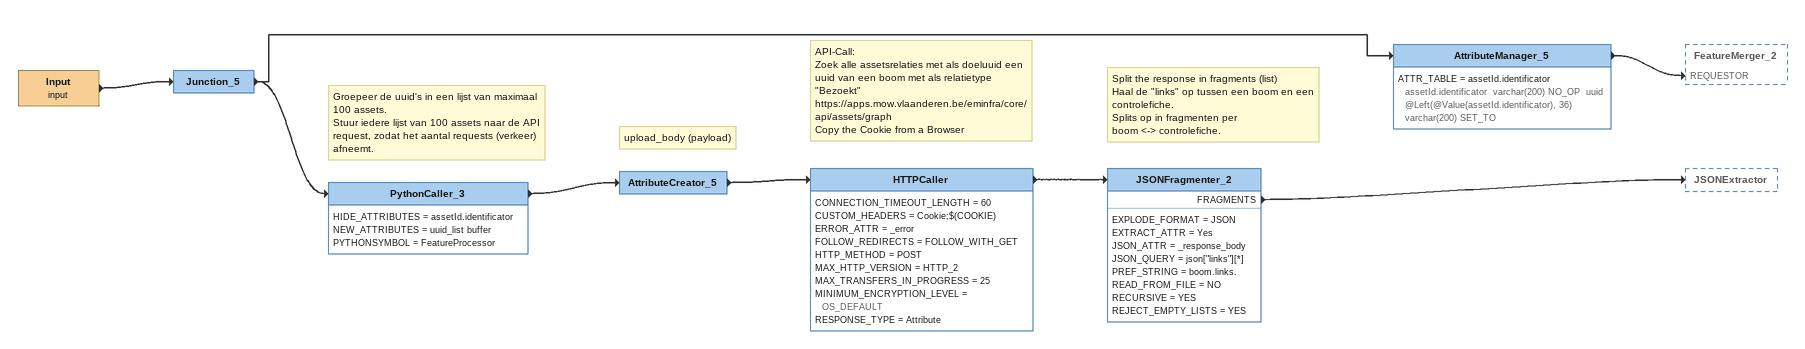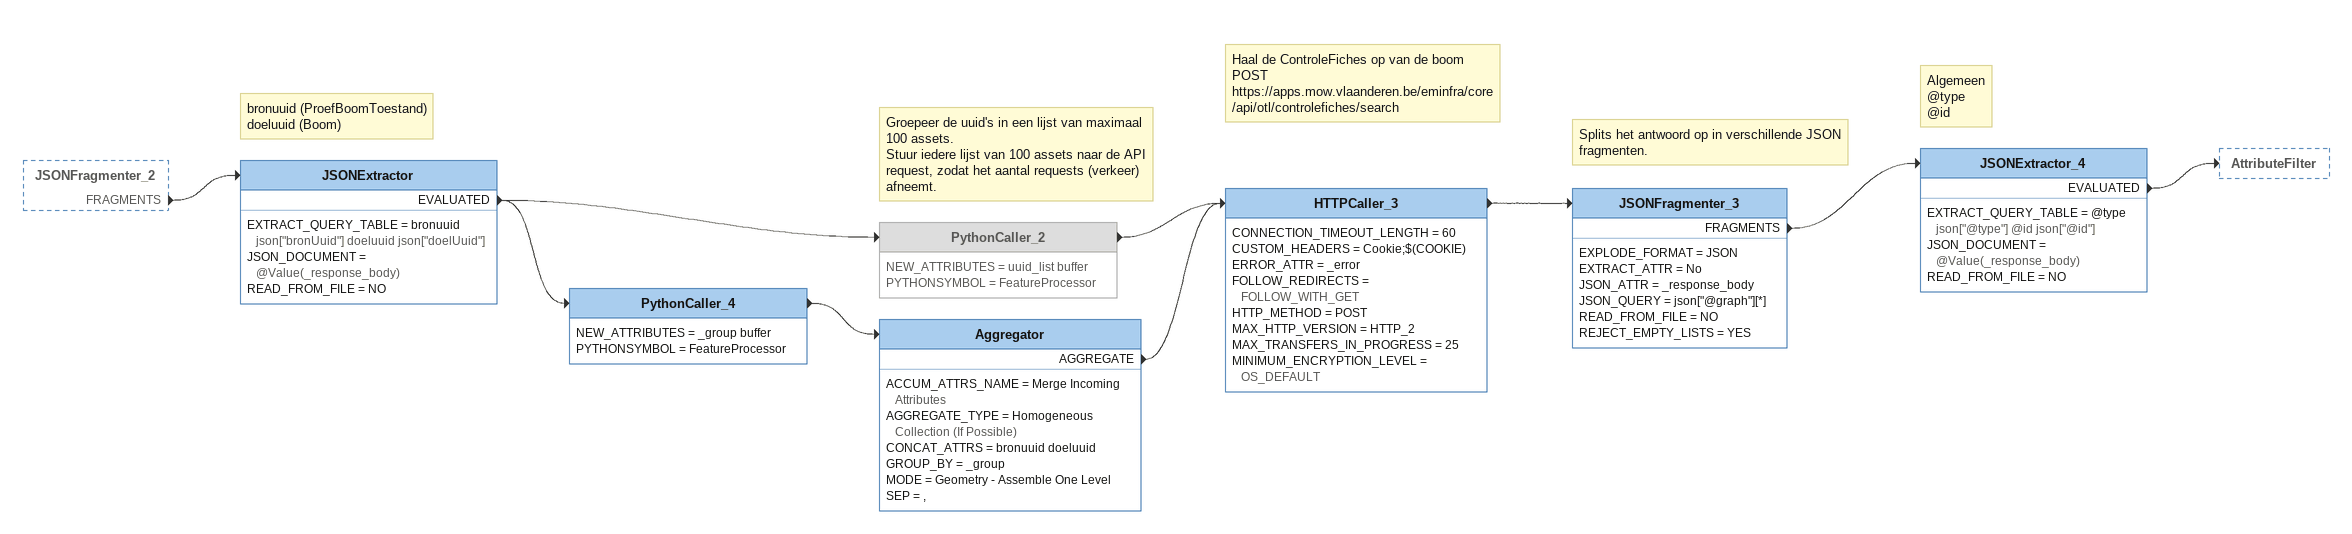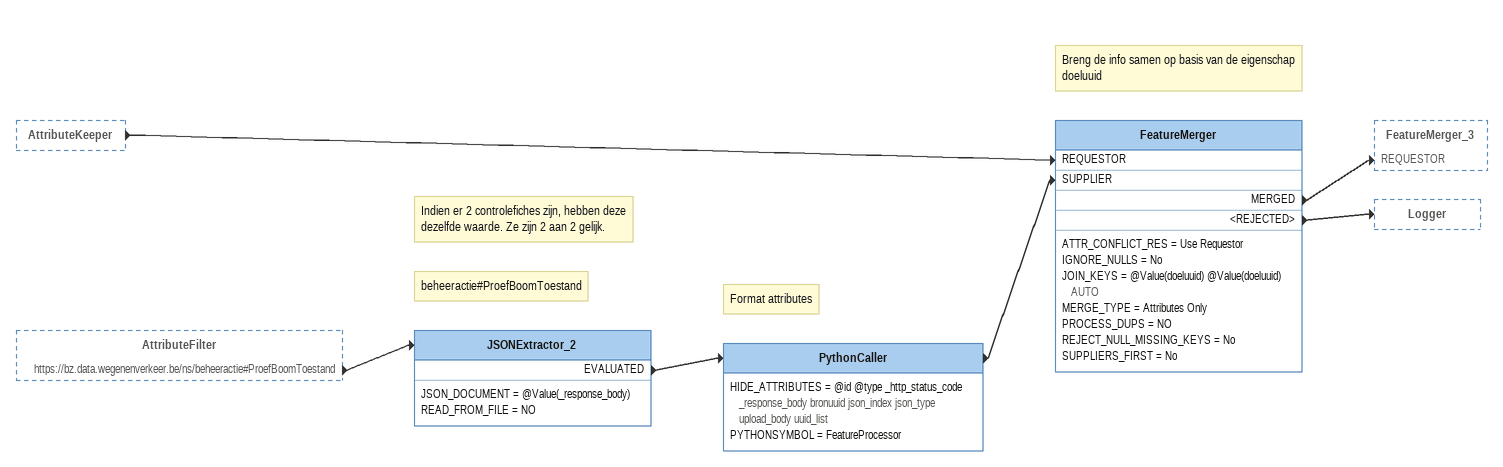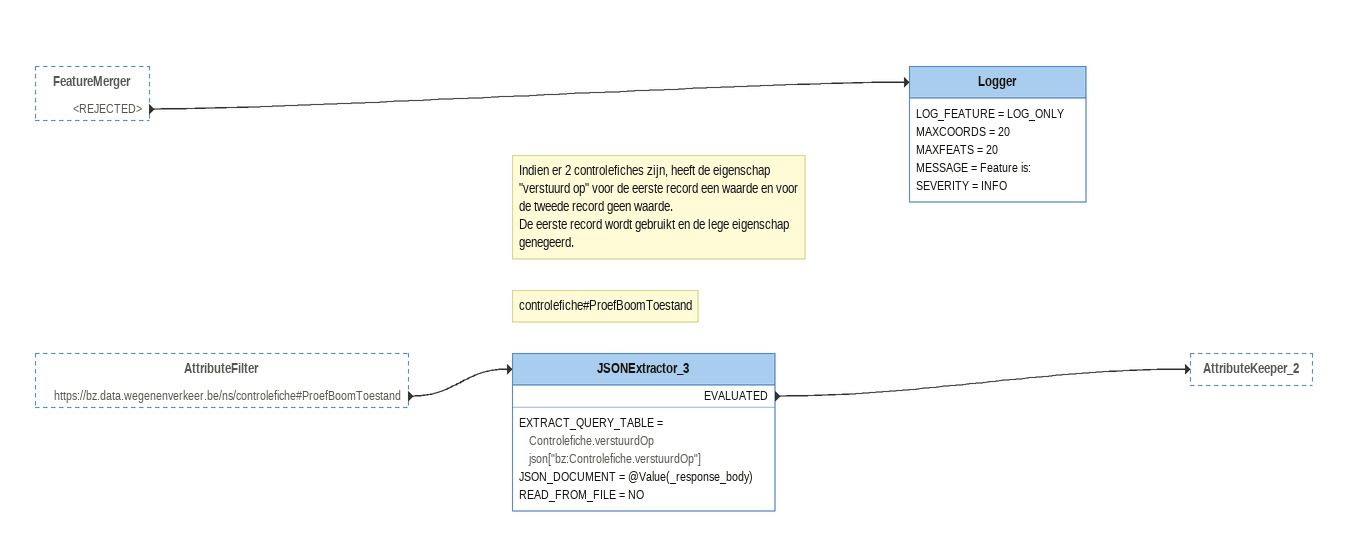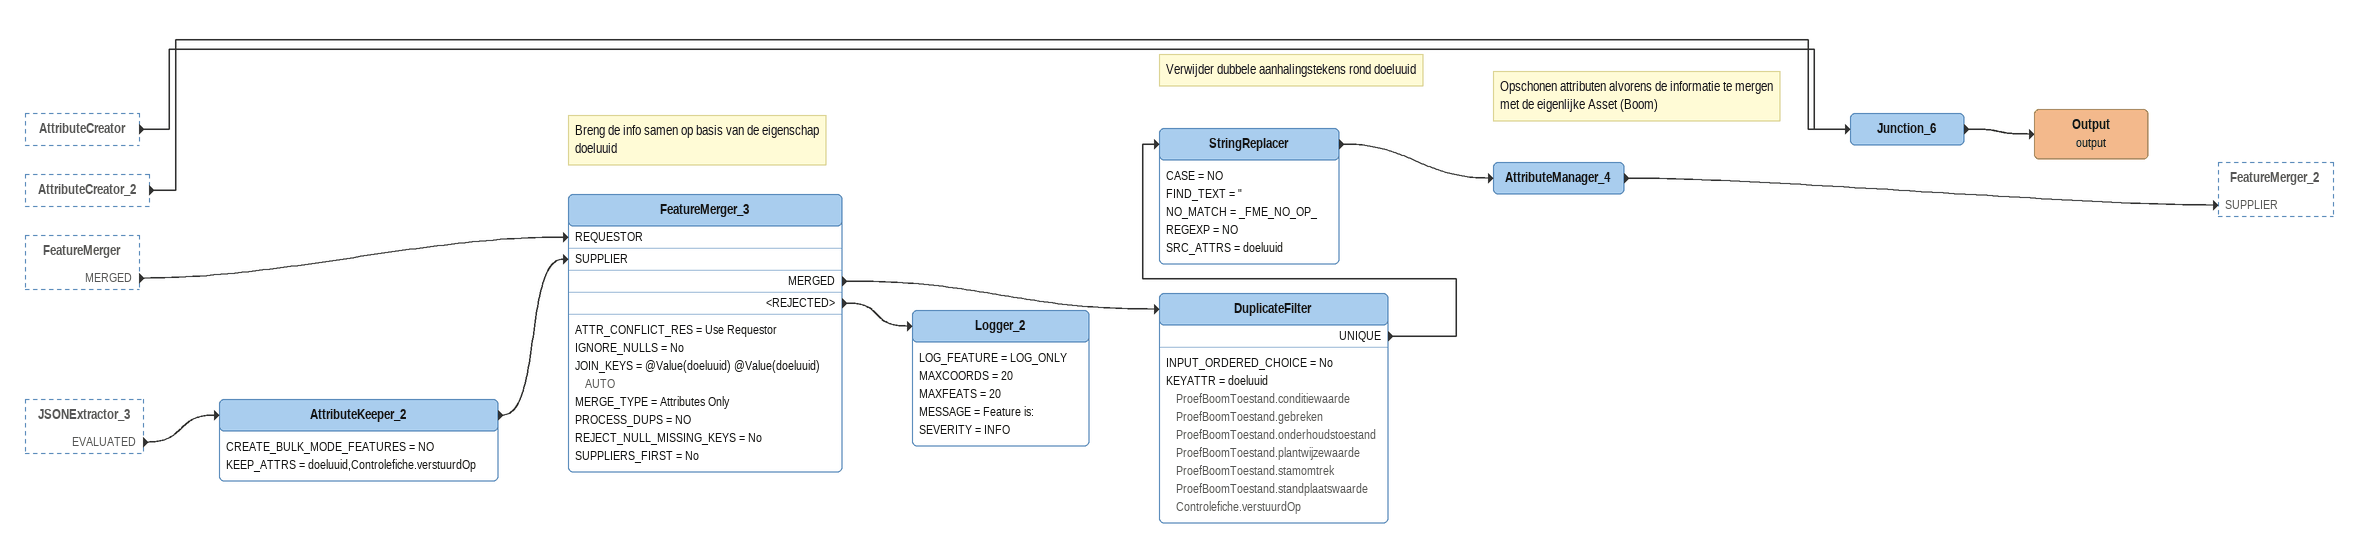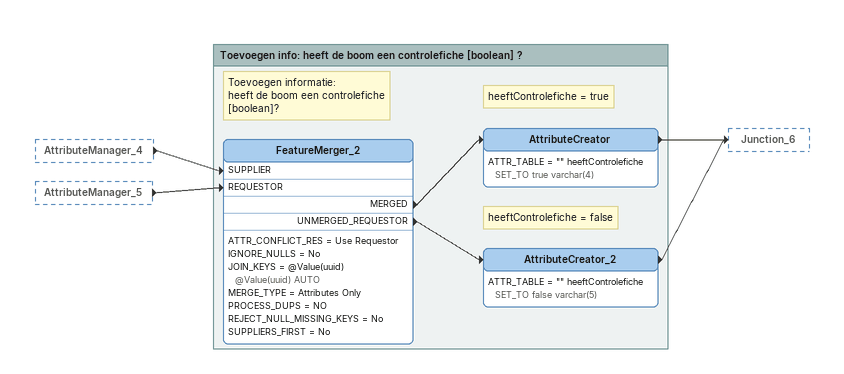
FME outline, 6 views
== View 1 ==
Input (input)
    -> Junction_5
Junction_5
    -> PythonCaller_3
    -> AttributeManager_5
AttributeManager_5
    ATTR_TABLE = assetId.identificator assetId.identificator  varchar(200) NO_OP  uuid @Left(@Value(assetId.identificator), 36) varchar(200) SET_TO
    -> FeatureMerger_2 [REQUESTOR]
Note: Groepeer de uuid's in een lijst van maximaal 100 assets. / Stuur iedere lijst van 100 assets naar de API request, zodat het aantal requests (verkeer) afneemt.
PythonCaller_3
    HIDE_ATTRIBUTES = assetId.identificator
    NEW_ATTRIBUTES = uuid_list buffer
    PYTHONSYMBOL = FeatureProcessor
    -> AttributeCreator_5
Note: upload_body (payload)
AttributeCreator_5
    -> HTTPCaller
Note: API-Call: / Zoek alle assetsrelaties met als doeluuid een uuid van een boom met als relatietype "Bezoekt" / https://apps.mow.vlaanderen.be/eminfra/core/api/assets/graph / Copy the Cookie from a Browser
HTTPCaller
    CONNECTION_TIMEOUT_LENGTH = 60
    CUSTOM_HEADERS = Cookie;$(COOKIE)
    ERROR_ATTR = _error
    FOLLOW_REDIRECTS = FOLLOW_WITH_GET
    HTTP_METHOD = POST
    MAX_HTTP_VERSION = HTTP_2
    MAX_TRANSFERS_IN_PROGRESS = 25
    MINIMUM_ENCRYPTION_LEVEL = OS_DEFAULT
    RESPONSE_TYPE = Attribute
    -> JSONFragmenter_2
Note: Split the response in fragments (list) / Haal de "links" op tussen een boom en een controlefiche. / Splits op in fragmenten per / boom <-> controlefiche.
JSONFragmenter_2
    EXPLODE_FORMAT = JSON
    EXTRACT_ATTR = Yes
    JSON_ATTR = _response_body
    JSON_QUERY = json["links"][*]
    PREF_STRING = boom.links.
    READ_FROM_FILE = NO
    RECURSIVE = YES
    REJECT_EMPTY_LISTS = YES
    FRAGMENTS -> JSONExtractor

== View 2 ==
JSONFragmenter_2 [outside]
    FRAGMENTS -> JSONExtractor
Note: bronuuid (ProefBoomToestand) / doeluuid (Boom)
JSONExtractor
    EXTRACT_QUERY_TABLE = bronuuid json["bronUuid"] doeluuid json["doelUuid"]
    JSON_DOCUMENT = @Value(_response_body)
    READ_FROM_FILE = NO
    EVALUATED -> PythonCaller_2
    EVALUATED -> PythonCaller_4
Note: Groepeer de uuid's in een lijst van maximaal 100 assets. / Stuur iedere lijst van 100 assets naar de API request, zodat het aantal requests (verkeer) afneemt.
PythonCaller_2 [off]
    NEW_ATTRIBUTES = uuid_list buffer
    PYTHONSYMBOL = FeatureProcessor
    -> HTTPCaller_3
PythonCaller_4
    NEW_ATTRIBUTES = _group buffer
    PYTHONSYMBOL = FeatureProcessor
    -> Aggregator
Aggregator
    ACCUM_ATTRS_NAME = Merge Incoming Attributes
    AGGREGATE_TYPE = Homogeneous Collection (If Possible)
    CONCAT_ATTRS = bronuuid doeluuid
    GROUP_BY = _group
    MODE = Geometry - Assemble One Level
    SEP = ,
    AGGREGATE -> HTTPCaller_3
Note: Haal de ControleFiches op van de boom / POST / https://apps.mow.vlaanderen.be/eminfra/core/api/otl/controlefiches/search
HTTPCaller_3
    CONNECTION_TIMEOUT_LENGTH = 60
    CUSTOM_HEADERS = Cookie;$(COOKIE)
    ERROR_ATTR = _error
    FOLLOW_REDIRECTS = FOLLOW_WITH_GET
    HTTP_METHOD = POST
    MAX_HTTP_VERSION = HTTP_2
    MAX_TRANSFERS_IN_PROGRESS = 25
    MINIMUM_ENCRYPTION_LEVEL = OS_DEFAULT
    -> JSONFragmenter_3
Note: Splits het antwoord op in verschillende JSON fragmenten.
JSONFragmenter_3
    EXPLODE_FORMAT = JSON
    EXTRACT_ATTR = No
    JSON_ATTR = _response_body
    JSON_QUERY = json["@graph"][*]
    READ_FROM_FILE = NO
    REJECT_EMPTY_LISTS = YES
    FRAGMENTS -> JSONExtractor_4
Note: Algemeen / @type / @id
JSONExtractor_4
    EXTRACT_QUERY_TABLE = @type json["@type"] @id json["@id"]
    JSON_DOCUMENT = @Value(_response_body)
    READ_FROM_FILE = NO
    EVALUATED -> AttributeFilter

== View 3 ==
AttributeKeeper [outside]
    -> FeatureMerger [REQUESTOR]
AttributeFilter [outside]
    https://bz.data.wegenenverkeer.be/ns/beheeractie#ProefBoomToestand -> JSONExtractor_2
Note: Indien er 2 controlefiches zijn, hebben deze dezelfde waarde. Ze zijn 2 aan 2 gelijk.
Note: beheeractie#ProefBoomToestand
JSONExtractor_2
    JSON_DOCUMENT = @Value(_response_body)
    READ_FROM_FILE = NO
    EVALUATED -> PythonCaller
Note: Format attributes
PythonCaller
    HIDE_ATTRIBUTES = @id @type _http_status_code _response_body bronuuid json_index json_type upload_body uuid_list
    PYTHONSYMBOL = FeatureProcessor
    -> FeatureMerger [SUPPLIER]
Note: Breng de info samen op basis van de eigenschap doeluuid
FeatureMerger
    ATTR_CONFLICT_RES = Use Requestor
    IGNORE_NULLS = No
    JOIN_KEYS = @Value(doeluuid) @Value(doeluuid) AUTO
    MERGE_TYPE = Attributes Only
    PROCESS_DUPS = NO
    REJECT_NULL_MISSING_KEYS = No
    SUPPLIERS_FIRST = No
    MERGED -> FeatureMerger_3 [REQUESTOR]
    <REJECTED> -> Logger

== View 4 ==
FeatureMerger [outside]
    <REJECTED> -> Logger
AttributeFilter [outside]
    https://bz.data.wegenenverkeer.be/ns/controlefiche#ProefBoomToestand -> JSONExtractor_3
Logger
    LOG_FEATURE = LOG_ONLY
    MAXCOORDS = 20
    MAXFEATS = 20
    MESSAGE = Feature is:
    SEVERITY = INFO
Note: Indien er 2 controlefiches zijn, heeft de eigenschap "verstuurd op" voor de eerste record een waarde en voor de tweede record geen waarde. / De eerste record wordt gebruikt en de lege eigenschap genegeerd.
Note: controlefiche#ProefBoomToestand
JSONExtractor_3
    EXTRACT_QUERY_TABLE = Controlefiche.verstuurdOp json["bz:Controlefiche.verstuurdOp"]
    JSON_DOCUMENT = @Value(_response_body)
    READ_FROM_FILE = NO
    EVALUATED -> AttributeKeeper_2

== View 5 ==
AttributeCreator [outside]
    -> Junction_6
AttributeCreator_2 [outside]
    -> Junction_6
FeatureMerger [outside]
    MERGED -> FeatureMerger_3 [REQUESTOR]
JSONExtractor_3 [outside]
    EVALUATED -> AttributeKeeper_2
AttributeKeeper_2
    CREATE_BULK_MODE_FEATURES = NO
    KEEP_ATTRS = doeluuid,Controlefiche.verstuurdOp
    -> FeatureMerger_3 [SUPPLIER]
Note: Breng de info samen op basis van de eigenschap doeluuid
FeatureMerger_3
    ATTR_CONFLICT_RES = Use Requestor
    IGNORE_NULLS = No
    JOIN_KEYS = @Value(doeluuid) @Value(doeluuid) AUTO
    MERGE_TYPE = Attributes Only
    PROCESS_DUPS = NO
    REJECT_NULL_MISSING_KEYS = No
    SUPPLIERS_FIRST = No
    MERGED -> DuplicateFilter
    <REJECTED> -> Logger_2
DuplicateFilter
    INPUT_ORDERED_CHOICE = No
    KEYATTR = doeluuid ProefBoomToestand.conditiewaarde ProefBoomToestand.gebreken ProefBoomToestand.onderhoudstoestand ProefBoomToestand.plantwijzewaarde ProefBoomToestand.stamomtrek ProefBoomToestand.standplaatswaarde Controlefiche.verstuurdOp
    UNIQUE -> StringReplacer
Note: Verwijder dubbele aanhalingstekens rond doeluuid
StringReplacer
    CASE = NO
    FIND_TEXT = "
    NO_MATCH = _FME_NO_OP_
    REGEXP = NO
    SRC_ATTRS = doeluuid
    -> AttributeManager_4
Note: Opschonen attributen alvorens de informatie te mergen met de eigenlijke Asset (Boom)
AttributeManager_4
    -> FeatureMerger_2 [SUPPLIER]
Junction_6
    -> Output (output)
Output (output)
Logger_2
    LOG_FEATURE = LOG_ONLY
    MAXCOORDS = 20
    MAXFEATS = 20
    MESSAGE = Feature is:
    SEVERITY = INFO

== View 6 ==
AttributeManager_4 [outside]
    -> FeatureMerger_2 [SUPPLIER]
AttributeManager_5 [outside]
    -> FeatureMerger_2 [REQUESTOR]

Bookmark: Toevoegen info: heeft de boom een controlefiche [boolean] ?
Note: Toevoegen informatie: / heeft de boom een controlefiche [boolean]?
FeatureMerger_2
    ATTR_CONFLICT_RES = Use Requestor
    IGNORE_NULLS = No
    JOIN_KEYS = @Value(uuid) @Value(uuid) AUTO
    MERGE_TYPE = Attributes Only
    PROCESS_DUPS = NO
    REJECT_NULL_MISSING_KEYS = No
    SUPPLIERS_FIRST = No
    MERGED -> AttributeCreator
    UNMERGED_REQUESTOR -> AttributeCreator_2
Note: heeftControlefiche = true
AttributeCreator
    ATTR_TABLE = "" heeftControlefiche SET_TO true varchar(4)
    -> Junction_6
Note: heeftControlefiche = false
AttributeCreator_2
    ATTR_TABLE = "" heeftControlefiche SET_TO false varchar(5)
    -> Junction_6
